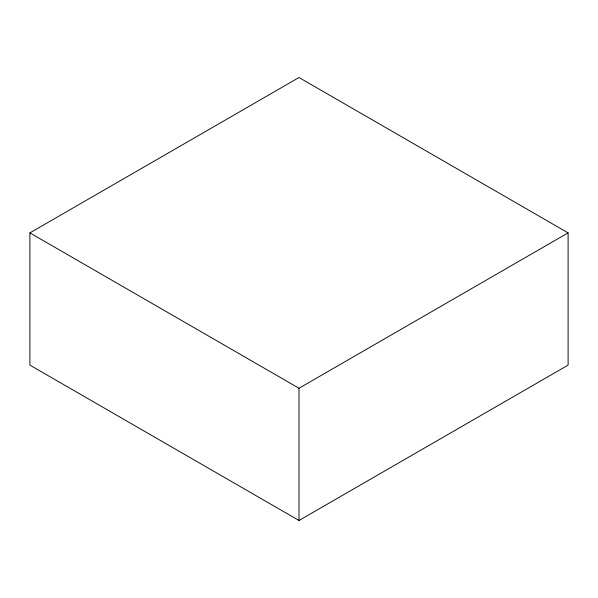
<?xml version="1.0" encoding="UTF-8"?>
<svg xmlns="http://www.w3.org/2000/svg" width="598" height="598" viewBox="0 0 598 598"><rect width="100%" height="100%" fill="white"/><g stroke="black" fill="none" stroke-linecap="round" stroke-linejoin="round"><path stroke-width="0.9" d="M29.9 232.884L299 77.523L568.1 232.884L568.1 365.116L299 520.477L29.9 365.116L29.9 232.884L299 388.252L568.1 232.884M299 388.252L299 520.477"/></g></svg>
